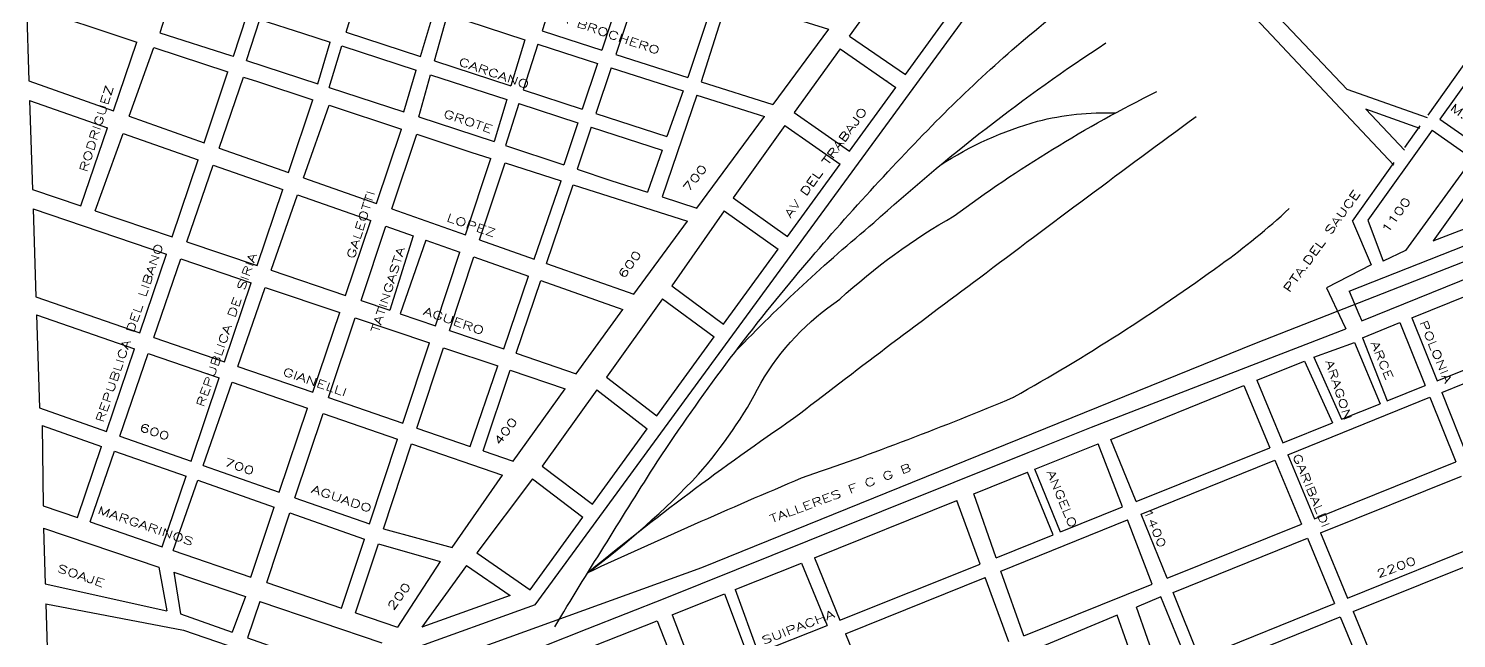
# Model space of a CAD drawing. Header units: millimetres. Extents: x 4375152 to 4409667, y 6523746 to 6549185.
# Drawn here: x 4388184 to 4389968, y 6526401 to 6527163 of the extents above; entities that cross this region are included whole.
import ezdxf

# ---------------------------------------------------------------- set-up
doc = ezdxf.new("R2010")
doc.units = ezdxf.units.MM
for name, color, linetype in [('FERROCARRIL', 252, 'VÍAS'), ('LINEA CALLE', 252, 'Continuous'), ('NOMBRE CALLE', 252, 'Continuous')]:
    doc.layers.add(name, color=color, linetype=linetype)
doc.styles.add('ROMANS', font='romans')
doc.styles.add('S1', font='ROMANS')
doc.linetypes.add('VÍAS', pattern='A,3.81,[130,ltypeshp.shx,S=6.35,R=0,X=0,Y=0],3.81', length=7.62)

msp = doc.modelspace()

# ---------------------------------------------------------------- linework, layer by layer
at = {"layer": 'FERROCARRIL', "ltscale": 0.3, "transparency": 33554687, "flags": 128}
for points in [[(4387479, 6528897.9, 0.009146), (4387402.8, 6528828.8, 0.045709), (4387299.1, 6528721, -0.036446), (4387185.3, 6528607.2, 0.098613), (4387081.2, 6528475.9, 0.130012), (4387009.9, 6528231.3), (4387030.1, 6527611, -0.04513), (4386961.8, 6527349.3), (4386871.1, 6527078.7, 0.126941), (4386859.2, 6526954.6, 0.269401), (4387221.5, 6526613), (4387587.4, 6526516), (4387885.7, 6526416.7), (4388082, 6526358.1), (4388157, 6526347), (4388307.4, 6526335.1), (4388443.3, 6526330), (4388537.8, 6526335.2), (4388690.7, 6526369.1), (4389024.8, 6526489.8), (4389718.2, 6526770.3), (4389975.6, 6526871.1), (4390400.1, 6527038.5), (4390697.8, 6527150.7), (4390885.1, 6527214.4), (4391181.5, 6527305.1), (4391647.1, 6527446.2), (4392150.3, 6527596.1), (4392581.3, 6527727.4), (4392832.6, 6527802.7), (4393052.9, 6527869.5), (4393289, 6527938), (4393509.8, 6528005.7), (4393757.4, 6528076.3), (4395794.3, 6528670.4), (4397552.7, 6529244.2), (4399039.3, 6529656.5), (4399039.3, 6529656.5), (4399039.3, 6529656.5), (4399039.3, 6529656.5), (4401970.7, 6530455.5), (4401970.7, 6530455.5), (4401970.7, 6530455.5), (4401970.7, 6530455.5), (4401970.7, 6530455.5), (4401970.7, 6530455.5), (4401970.7, 6530455.5), (4401970.7, 6530455.5), (4401970.7, 6530455.5), (4401970.7, 6530455.5), (4401970.7, 6530455.5), (4401970.7, 6530455.5), (4401970.7, 6530455.5), (4401970.7, 6530455.5), (4401970.7, 6530455.5), (4401970.7, 6530455.5), (4401970.7, 6530455.5), (4401970.7, 6530455.5), (4405297.9, 6531420.1), (4405297.9, 6531420.1), (4405297.9, 6531420.1), (4408284.8, 6532272.7)], [(4388841.1, 6526415.8, -0.00429), (4388964.9, 6526615.1, -0.029247), (4389140.8, 6526852.1, -0.019184), (4389312.4, 6527041.4, -0.034026), (4389485.9, 6527196.1, -9.599028)], [(4389067.1, 6526759.8, -0.027928), (4389239.8, 6526920.2, -0.039192), (4389529.7, 6527144.8, -2.416008)], [(4388882.7, 6526483.6, 0.044787), (4389020.7, 6526606.1, 0.060681), (4389098.7, 6526719.9, -0.115442), (4389197.3, 6526824.7, -0.056711), (4389340.3, 6526928.8, -0.044489), (4389593.5, 6527084.1, -0.049268)], [(4388882.7, 6526483.6, -0.021981), (4389139.6, 6526676.1, -0.004142), (4389371.8, 6526851.5, -0.003716), (4389642.7, 6527052.9, -11.366869)], [(4389322.9, 6526992.2, -0.075075), (4389444.5, 6527047.1, -0.069923), (4389542.4, 6527057.5, -1.319019)], [(4388882.7, 6526483.6, -0.008326), (4389149.6, 6526601.6, 0.016726), (4389414.4, 6526702.3, 0.053515), (4389415.4, 6526702.8, 0.028817), (4389673.5, 6526868.1, 0.031177), (4389759.1, 6526938, 8.171695)]]:
    msp.add_lwpolyline(points, format="xyb", dxfattribs=at)
at = {"layer": 'LINEA CALLE', "transparency": 33554687}
for p, q in [((4389932.5, 6527054.8), (4390159.6, 6527373.9)), ((4388858.9, 6527264), (4388825.5, 6527160.1)), ((4388934.5, 6527240.3), (4388900, 6527136)), ((4388952.3, 6527234.7), (4388917.3, 6527130.4)), ((4389209.5, 6527153.4), (4389274.8, 6527243.6)), ((4388363.9, 6527208.7), (4388347.4, 6527157.3)), ((4388580.4, 6527158.4), (4388598.3, 6527216.4)), ((4388180.9, 6527191.4), (4388319, 6527146)), ((4388180.9, 6527191.4), (4388183.9, 6527097.3)), ((4388816.8, 6526443.3), (4389369.8, 6527198.2)), ((4389042.3, 6527206.6), (4389007.4, 6527101.7)), ((4389057.5, 6527201.6), (4389024.2, 6527096.3)), ((4389057.5, 6527201.6), (4389183.3, 6527162.2)), ((4389279.4, 6527105.6), (4389342.4, 6527192)), ((4388439.6, 6527128.3), (4388456.4, 6527179.3)), ((4388455.7, 6527123), (4388472.6, 6527174.1)), ((4388472.6, 6527174.1), (4388527.2, 6527156.7)), ((4388673.3, 6527128.1), (4388690.7, 6527186)), ((4388690.9, 6527122.4), (4388707.3, 6527180.5)), ((4388707.3, 6527180.5), (4388803.7, 6527148.7)), ((4388347.4, 6527157.3), (4388436.3, 6527129.3)), ((4388527.1, 6527156.8), (4388560.6, 6527145.9)), ((4388580.4, 6527158.4), (4388673.3, 6527128.1)), ((4388825.5, 6527160.1), (4388857.3, 6527149.6)), ((4389183.3, 6527162.2), (4389113.5, 6527067.8)), ((4388289.5, 6527060.1), (4388319, 6527146)), ((4388309.2, 6527053.2), (4388340.2, 6527139)), ((4388340.2, 6527139), (4388432.7, 6527108.6)), ((4388544.9, 6527093.8), (4388560.6, 6527145.9)), ((4388559.1, 6527089.1), (4388575.1, 6527141.1)), ((4388575.1, 6527141.1), (4388668.1, 6527110.8)), ((4388803.7, 6527148.7), (4388786.4, 6527091.3)), ((4388820.1, 6527143.3), (4388801.8, 6527086.3)), ((4388820.1, 6527143.3), (4388851.9, 6527132.9)), ((4388857.3, 6527149.6), (4388900, 6527136)), ((4389197.7, 6527137.3), (4389140.5, 6527057.8)), ((4389197.7, 6527137.3), (4389267.6, 6527089.3)), ((4389209.5, 6527153.4), (4389279.4, 6527105.6)), ((4390020.6, 6527152.4), (4389947.2, 6527049.7)), ((4388436.3, 6527129.3), (4388439.6, 6527128.3)), ((4388455.7, 6527123), (4388544.9, 6527093.8)), ((4388690.9, 6527122.4), (4388786.4, 6527091.3)), ((4388852, 6527132.8), (4388894.5, 6527119.3)), ((4388894.5, 6527119.3), (4388875.6, 6527062.2)), ((4388917.3, 6527130.4), (4389007.4, 6527101.7)), ((4388402.9, 6527020.2), (4388432.7, 6527108.6)), ((4388421.7, 6527013.6), (4388452.3, 6527102.2)), ((4388452.3, 6527102.2), (4388469.6, 6527096.5)), ((4388652.4, 6527058.7), (4388668.1, 6527110.8)), ((4388671.1, 6527052.5), (4388686, 6527105)), ((4388686, 6527105), (4388781.2, 6527074)), ((4388911.7, 6527113.8), (4388892.6, 6527056.7)), ((4388911.7, 6527113.8), (4389001.5, 6527085.1)), ((4388183.9, 6527097.3), (4388289.5, 6527060.1)), ((4388469.6, 6527096.5), (4388538.8, 6527073.7)), ((4388559.1, 6527089.1), (4388652.4, 6527058.7)), ((4388801.8, 6527086.3), (4388875.6, 6527062.2)), ((4389001.5, 6527085.1), (4388981.3, 6527027.8)), ((4389024.2, 6527096.3), (4389113.5, 6527067.8)), ((4389209.6, 6527009.8), (4389267.6, 6527089.3)), ((4389256.4, 6527097), (4389255.9, 6527097)), ((4388184.7, 6527073), (4388188.3, 6526961.8)), ((4388184.7, 6527073), (4388282.2, 6527038.7)), ((4388508.3, 6526983.1), (4388538.8, 6527073.7)), ((4388527.3, 6526976.4), (4388559, 6527067)), ((4388559, 6527067), (4388649.6, 6527037.2)), ((4388781.2, 6527074), (4388765.4, 6527021.7)), ((4388796.3, 6527069.1), (4388779.4, 6527016.8)), ((4388796.3, 6527069.1), (4388869.9, 6527045.1)), ((4389018.6, 6527079.7), (4388975.4, 6526952.6)), ((4389018.6, 6527079.7), (4389103.2, 6527052.9)), ((4388309.2, 6527053.2), (4388402.9, 6527020.2)), ((4388671.1, 6527052.5), (4388765.4, 6527021.7)), ((4388892.6, 6527056.7), (4388981.3, 6527027.8)), ((4389018.9, 6526938.6), (4389103.2, 6527052.9)), ((4389140.5, 6527057.8), (4389209.6, 6527009.8)), ((4389947.2, 6527049.7), (4389998.2, 6527014.2)), ((4388248.8, 6526941.4), (4388282.2, 6527038.7)), ((4388266.7, 6526935.3), (4388301.6, 6527031.9)), ((4388301.6, 6527031.9), (4388395.6, 6526998.8)), ((4388618.3, 6526944.3), (4388649.6, 6527037.2)), ((4388637.4, 6526937.6), (4388668.6, 6527030.9)), ((4388668.6, 6527030.9), (4388736.2, 6527008.6)), ((4388869.9, 6527045.1), (4388852.6, 6526992.6)), ((4388886.8, 6527039.6), (4388869.2, 6526987.1)), ((4388886.8, 6527039.6), (4388975.3, 6527010.8)), ((4389128.6, 6527041.8), (4389064.3, 6526951.2)), ((4389128.6, 6527041.8), (4389197.8, 6526993.5)), ((4389937.5, 6527036.1), (4389857.1, 6526923.5)), ((4389903.6, 6527014.2), (4389922.8, 6527041.3)), ((4389937.5, 6527036.1), (4389988.2, 6527000.5)), ((4388421.7, 6527013.6), (4388508.3, 6526983.1)), ((4388779.4, 6527016.8), (4388852.6, 6526992.6)), ((4388363.2, 6526902.7), (4388395.6, 6526998.8)), ((4388729.6, 6526905.1), (4388761.4, 6527000.6)), ((4388736.2, 6527008.6), (4388761.4, 6527000.6)), ((4388747.1, 6526899), (4388779, 6526995)), ((4388779, 6526995), (4388849, 6526972.5)), ((4388975.3, 6527010.8), (4388956.9, 6526958.5)), ((4389838.2, 6526922.3), (4389890.3, 6526995.5)), ((4389988.2, 6527000.5), (4389904.4, 6526885.5)), ((4388381.3, 6526896.6), (4388414.3, 6526992.2)), ((4388414.3, 6526992.2), (4388501.1, 6526961.6)), ((4388527.3, 6526976.4), (4388618.3, 6526944.3)), ((4388869.2, 6526987.1), (4388911.1, 6526973.2)), ((4389132, 6526903.3), (4389197.8, 6526993.5)), ((4389834, 6526835), (4390219, 6526986.8)), ((4390004.5, 6526989.1), (4389939.1, 6526897.5)), ((4388188.3, 6526961.8), (4388248.8, 6526941.4)), ((4388469.1, 6526866.9), (4388501.1, 6526961.6)), ((4388815.6, 6526874.8), (4388849, 6526972.5)), ((4388830.9, 6526869.4), (4388864.3, 6526967.7)), ((4388864.3, 6526967.7), (4389007, 6526922.1)), ((4388911.1, 6526973.2), (4388956.9, 6526958.5)), ((4388486.9, 6526860.9), (4388519.8, 6526955)), ((4388519.8, 6526955), (4388611.1, 6526922.9)), ((4388975.4, 6526952.6), (4389018.9, 6526938.6)), ((4389064.3, 6526951.2), (4389132, 6526903.3)), ((4389939.1, 6526897.5), (4390065.3, 6526946.6)), ((4388189.1, 6526937.5), (4388192.6, 6526827.6)), ((4388189.1, 6526937.5), (4388355.9, 6526881.2)), ((4388266.7, 6526935.3), (4388363.2, 6526902.7)), ((4388579.7, 6526829.5), (4388611.1, 6526922.9)), ((4388637.4, 6526937.6), (4388729.6, 6526905.1)), ((4389052.8, 6526935), (4388987.6, 6526841.6)), ((4389052.8, 6526935), (4389120.2, 6526887.1)), ((4389857.1, 6526923.5), (4389876.6, 6526872.4)), ((4388599, 6526823), (4388630.2, 6526916.2)), ((4388630.2, 6526916.2), (4388664.3, 6526904.1)), ((4388940, 6526831), (4389007, 6526922.1)), ((4389838.2, 6526922.3), (4389861.4, 6526867.6)), ((4388381.3, 6526896.6), (4388469.1, 6526866.9)), ((4388664.3, 6526904.1), (4388634.9, 6526810.9)), ((4388679.9, 6526898.6), (4388647.8, 6526806.5)), ((4388679.9, 6526898.6), (4388722.5, 6526883.6)), ((4388747.1, 6526899), (4388815.6, 6526874.8)), ((4389849.6, 6526797.8), (4390073.9, 6526888.4)), ((4388322.7, 6526782.9), (4388355.9, 6526881.2)), ((4388340, 6526776.9), (4388373.9, 6526875.1)), ((4388373.9, 6526875.1), (4388461.9, 6526845.4)), ((4388691.9, 6526791.6), (4388722.5, 6526883.6)), ((4388709.4, 6526785.7), (4388739.9, 6526877.5)), ((4388739.9, 6526877.5), (4388808.3, 6526853.4)), ((4388830.9, 6526869.4), (4388940, 6526831)), ((4389052.2, 6526793.8), (4389120.2, 6526887.1)), ((4389904.4, 6526885.5), (4389876.6, 6526872.4)), ((4389912.3, 6526801.6), (4390081.4, 6526869.9)), ((4388486.9, 6526860.9), (4388579.7, 6526829.5)), ((4388777.3, 6526762.7), (4388808.3, 6526853.4)), ((4389861.4, 6526867.6), (4389805.5, 6526838.9)), ((4388428.5, 6526746.5), (4388461.9, 6526845.4)), ((4388444.9, 6526740.9), (4388479.4, 6526839.5)), ((4388479.4, 6526839.5), (4388572.5, 6526808.1)), ((4388792.9, 6526757.5), (4388823.7, 6526848)), ((4388823.7, 6526848), (4388926.3, 6526812.1)), ((4388987.6, 6526841.6), (4389052.2, 6526793.8)), ((4389805.5, 6526838.9), (4389825.3, 6526797.5)), ((4389834, 6526835), (4389846.2, 6526806)), ((4388192.6, 6526827.6), (4388322.7, 6526782.9)), ((4388599, 6526823), (4388634.9, 6526810.9)), ((4388975.8, 6526825.3), (4388905.8, 6526727.6)), ((4388975.8, 6526825.3), (4389040.4, 6526777.6)), ((4388193.4, 6526805.2), (4388197.1, 6526689.3)), ((4388193.4, 6526805.2), (4388316, 6526763)), ((4388539, 6526708.6), (4388572.5, 6526808.1)), ((4388558.4, 6526701.9), (4388591.8, 6526801.5)), ((4388591.8, 6526801.5), (4388684.8, 6526770.2)), ((4388647.8, 6526806.5), (4388691.9, 6526791.6)), ((4388867.7, 6526731.7), (4388926.3, 6526812.1)), ((4389037.9, 6526804.4), (4389037.9, 6526803.9)), ((4389846.2, 6526806), (4389849.6, 6526797.8)), ((4389912.3, 6526801.6), (4389943.8, 6526722.8)), ((4388709.4, 6526785.7), (4388777.3, 6526762.7)), ((4389511.9, 6526665.1), (4389829.9, 6526787.9)), ((4389825.3, 6526797.5), (4389829.9, 6526787.9)), ((4389850.8, 6526776.7), (4389897.4, 6526795.5)), ((4389897.4, 6526795.5), (4389929, 6526716.9)), ((4389943.8, 6526722.8), (4390113.4, 6526790.8)), ((4388281.1, 6526659.7), (4388316, 6526763)), ((4388340, 6526776.9), (4388428.5, 6526746.5)), ((4388651.4, 6526670), (4388684.8, 6526770.2)), ((4388668.9, 6526663.9), (4388702.3, 6526764.2)), ((4388702.3, 6526764.2), (4388770, 6526741.4)), ((4388968.5, 6526679), (4389040.4, 6526777.6)), ((4389789.7, 6526752.6), (4389840.6, 6526770.6)), ((4389840.6, 6526770.6), (4389872.7, 6526694.3)), ((4389850.8, 6526776.7), (4389881.5, 6526697.9)), ((4389949.6, 6526708.3), (4390119.1, 6526776.9)), ((4388297.5, 6526653.9), (4388333.2, 6526757.1)), ((4388333.2, 6526757.1), (4388421.8, 6526726.7)), ((4388792.9, 6526757.5), (4388867.7, 6526731.7)), ((4389718.7, 6526723.7), (4389778.3, 6526747.6)), ((4389778.3, 6526747.6), (4389813.3, 6526670.5)), ((4389789.7, 6526752.6), (4389824.3, 6526674.9)), ((4388386.7, 6526622.5), (4388421.8, 6526726.7)), ((4388444.9, 6526740.9), (4388539, 6526708.6)), ((4388735.6, 6526641), (4388770, 6526741.4)), ((4388751.5, 6526635.6), (4388785.6, 6526736.1)), ((4388785.6, 6526736.1), (4388854, 6526713)), ((4388905.8, 6526727.6), (4388968.5, 6526679)), ((4388401.6, 6526617.3), (4388438, 6526721.1)), ((4388438, 6526721.1), (4388532.3, 6526688.7)), ((4388789, 6526622.6), (4388854, 6526713)), ((4388893.8, 6526711.5), (4388825.3, 6526616.4)), ((4388893.8, 6526711.5), (4388956.6, 6526662.7)), ((4389536.1, 6526649.5), (4389702.3, 6526717.2)), ((4389702.3, 6526717.2), (4389734.8, 6526639.1)), ((4389718.7, 6526723.7), (4389751.2, 6526645.6)), ((4389881.5, 6526697.9), (4389929, 6526716.9)), ((4388558.4, 6526701.9), (4388651.4, 6526670)), ((4389757.5, 6526630.5), (4389934.8, 6526702.3)), ((4389824.3, 6526674.9), (4389872.7, 6526694.3)), ((4389934.8, 6526702.3), (4389967.2, 6526621.6)), ((4389949.6, 6526708.3), (4389981.8, 6526627.5)), ((4388197.1, 6526689.3), (4388281.1, 6526659.7)), ((4388496.9, 6526583.7), (4388532.3, 6526688.7)), ((4388516.5, 6526576.8), (4388551.7, 6526682)), ((4388551.7, 6526682), (4388644.8, 6526650)), ((4388200.5, 6526667.1), (4388201.7, 6526566.7)), ((4388200.5, 6526667.1), (4388274.8, 6526641)), ((4388668.9, 6526663.9), (4388735.6, 6526641)), ((4388888.2, 6526568.8), (4388956.6, 6526662.7)), ((4389432.8, 6526633.4), (4389511.9, 6526665.1)), ((4389751.2, 6526645.6), (4389813.3, 6526670.5)), ((4388244.7, 6526552), (4388274.8, 6526641)), ((4388297.5, 6526653.9), (4388386.7, 6526622.5)), ((4388609.6, 6526544.1), (4388644.8, 6526650)), ((4388627, 6526537.9), (4388662.3, 6526644)), ((4388662.3, 6526644), (4388776, 6526605.2)), ((4389441.2, 6526612.4), (4389520.3, 6526644.2)), ((4389550.7, 6526565.3), (4389520.3, 6526644.2)), ((4389567.6, 6526572.1), (4389536.1, 6526649.5)), ((4389567.6, 6526572.1), (4389734.8, 6526639.1)), ((4388260.5, 6526546.6), (4388291.1, 6526635.2)), ((4388291.1, 6526635.2), (4388380.4, 6526603.8)), ((4388751.5, 6526635.6), (4388789, 6526622.6)), ((4389157.4, 6526522.9), (4389432.8, 6526633.4)), ((4389574.1, 6526556.3), (4389741.1, 6526623.9)), ((4389741.1, 6526623.9), (4389774.3, 6526544)), ((4389757.5, 6526630.5), (4389790.7, 6526550.6)), ((4389790.7, 6526550.6), (4389967.2, 6526621.6)), ((4388350.7, 6526515.7), (4388380.4, 6526603.8)), ((4388401.6, 6526617.3), (4388496.9, 6526583.7)), ((4388713, 6526514.7), (4388776, 6526605.2)), ((4388825.3, 6526616.4), (4388888.2, 6526568.8)), ((4389364.8, 6526581.8), (4389432, 6526608.7)), ((4389464, 6526530.5), (4389432, 6526608.7)), ((4389473.3, 6526534), (4389441.2, 6526612.4)), ((4389798.1, 6526532.9), (4389974.2, 6526604)), ((4388364.4, 6526511), (4388395.1, 6526598.6)), ((4388395.1, 6526598.6), (4388490.6, 6526564.9)), ((4388813.2, 6526600.4), (4388743.7, 6526508.1)), ((4388813.2, 6526600.4), (4388876.3, 6526552.6)), ((4388201.7, 6526566.7), (4388244.7, 6526552)), ((4388516.5, 6526576.8), (4388609.6, 6526544.1)), ((4389165.8, 6526501.9), (4389343.5, 6526573.2)), ((4389372.7, 6526493.9), (4389343.5, 6526573.2)), ((4389392.8, 6526502), (4389364.8, 6526581.8)), ((4388461.3, 6526477.8), (4388490.6, 6526564.9)), ((4388481.1, 6526471), (4388510.2, 6526558)), ((4388510.2, 6526558), (4388603.3, 6526525.3)), ((4388810.3, 6526461.9), (4388876.3, 6526552.6)), ((4389398.7, 6526485.3), (4389556.8, 6526549.3)), ((4389473.2, 6526534.2), (4389550.7, 6526565.3)), ((4389587.8, 6526468.9), (4389556.8, 6526549.3)), ((4389606.5, 6526476.5), (4389574.1, 6526556.3)), ((4388202, 6526538.9), (4388204.2, 6526469.2)), ((4388202, 6526538.9), (4388346.5, 6526490)), ((4388260.5, 6526546.6), (4388350.7, 6526515.7)), ((4388627, 6526537.9), (4388713, 6526514.7)), ((4389392.8, 6526502), (4389464, 6526530.5)), ((4389606.5, 6526476.5), (4389774.3, 6526544)), ((4389798.1, 6526532.9), (4389832, 6526451.4)), ((4388574.6, 6526439), (4388603.3, 6526525.3)), ((4388592.2, 6526433), (4388620.8, 6526519.1)), ((4388620.8, 6526519.1), (4388697.9, 6526497.2)), ((4388979.3, 6526451.4), (4389157.4, 6526522.9)), ((4389613.8, 6526458.5), (4389781.7, 6526526.3)), ((4389781.7, 6526526.3), (4389815.6, 6526444.8)), ((4389832, 6526451.4), (4390007.1, 6526522.1)), ((4388364.4, 6526511), (4388461.3, 6526477.8)), ((4388697.9, 6526497.2), (4388644.4, 6526415.1)), ((4388743.7, 6526508.1), (4388810.3, 6526461.9)), ((4389066.5, 6526462.1), (4389149.3, 6526495.3)), ((4389149.3, 6526495.3), (4389181.4, 6526417.3)), ((4389165.8, 6526501.9), (4389197.6, 6526423.8)), ((4389838.9, 6526434.6), (4390013.9, 6526505.1)), ((4388346.5, 6526490), (4388356.2, 6526435.5)), ((4388364.9, 6526483.8), (4388454.8, 6526453.4)), ((4388364.9, 6526483.8), (4388373.5, 6526431.7)), ((4388731, 6526492.1), (4388674.9, 6526415.2)), ((4388731, 6526492.1), (4388785.3, 6526454.8)), ((4389197.6, 6526423.8), (4389372.7, 6526493.9)), ((4389204.6, 6526406.7), (4389378.9, 6526477.3)), ((4389408.5, 6526396.8), (4389378.9, 6526477.3)), ((4389427.2, 6526404.3), (4389398.7, 6526485.3)), ((4388204.2, 6526469.2), (4388356.2, 6526435.5)), ((4388481.1, 6526471), (4388574.6, 6526439)), ((4389066.5, 6526462.1), (4389095.5, 6526383)), ((4389427.2, 6526404.3), (4389587.8, 6526468.9)), ((4388205, 6526444.2), (4388208.4, 6526339)), ((4388205, 6526444.2), (4388377.1, 6526411.6)), ((4388454.8, 6526453.4), (4388437.9, 6526408.8)), ((4388472.6, 6526447.4), (4388457.3, 6526402)), ((4388472.6, 6526447.4), (4388625.1, 6526395.8)), ((4388816.8, 6526443.3), (4388657, 6526385.8)), ((4388785.3, 6526454.8), (4388674.9, 6526415.2)), ((4388881.6, 6526413), (4388979.3, 6526451.4)), ((4388987.7, 6526430.5), (4389053.4, 6526456.9)), ((4389053.4, 6526456.9), (4389082.9, 6526378)), ((4389598.5, 6526452.9), (4389568.3, 6526440.3)), ((4389632.2, 6526370.7), (4389598.5, 6526452.9)), ((4389647.1, 6526376.7), (4389613.8, 6526458.5)), ((4389647.1, 6526376.7), (4389815.6, 6526444.8)), ((4388373.5, 6526431.7), (4388437.9, 6526408.8)), ((4388592.2, 6526433), (4388644.4, 6526415.1)), ((4388889.9, 6526392), (4388969.3, 6526423.2)), ((4388969.3, 6526423.2), (4388986.5, 6526378.4)), ((4388987.7, 6526430.5), (4389017.9, 6526352)), ((4389544.1, 6526430.2), (4389437.4, 6526385.8)), ((4389573.5, 6526347), (4389544.1, 6526430.2)), ((4389597.6, 6526356.7), (4389568.3, 6526440.3)), ((4389653.9, 6526360.1), (4389822.6, 6526428)), ((4389822.6, 6526428), (4389856.7, 6526346.1)), ((4389838.9, 6526434.6), (4389873, 6526352.7)), ((4388377.1, 6526411.6), (4388431.9, 6526392.9)), ((4388772.4, 6526370), (4388881.6, 6526413)), ((4389095.5, 6526383), (4389181.4, 6526417.3)), ((4389204.6, 6526406.7), (4389236.8, 6526327.7)), ((4388457.3, 6526402), (4388497.1, 6526387.8))]:
    msp.add_line(p, q, dxfattribs=at)
for points in [[(4389631.5, 6527297.6), (4389831.3, 6527086.7)], [(4389610.2, 6527289.3), (4389889.8, 6526992.2)], [(4389932, 6527051.5), (4389831.3, 6527086.7)], [(4389922.4, 6527038), (4389854.6, 6527062.1)], [(4389854.6, 6527062.1), (4389903.1, 6527010.9)]]:
    msp.add_lwpolyline(points, dxfattribs=at)

# ---------------------------------------------------------------- texts
at = {"layer": 'NOMBRE CALLE', "linetype": 'Continuous', "transparency": 33554687, "style": 'S1', "width": 1.5}
for s, rotation, p in [('CURA BROCHERO', 341, (4388807.9, 6527185.9)), ('CARCANO', 341, (4388720.1, 6527117.3)), ('M. YADAROLA', 324.3848, (4389959.2, 6527061.8)), ('GROTE', 341, (4388701, 6527052.5)), ('AV DEL TRABAJO', 54.3383, (4389135.6, 6526925.5)), ('PTA.DEL SAUCE', 54.3383, (4389759.1, 6526832.2)), ('1100', 54.3383, (4389881.7, 6526905.9)), ('LOPEZ', 341, (4388705.2, 6526922.7)), ('AGUERO', 341, (4388675.9, 6526805.9)), ('GIANELLI', 341, (4388500.3, 6526730.3)), ('600', 341, (4388321, 6526660.8)), ('700', 341, (4388426.9, 6526617.4)), ('AGUADO', 341, (4388536.1, 6526583.6)), ('MARGARINOS', 341, (4388269.1, 6526557.4)), ('SOAJE', 341, (4388218.5, 6526484.7))]:
    msp.add_text(s, height=10, rotation=rotation, dxfattribs=at).set_placement(p)
at = {"layer": 'NOMBRE CALLE', "transparency": 33554687, "style": 'ROMANS', "width": 1.5}
for s, rotation, p in [('RODRIGUEZ', 72.6222, (4388256.3, 6526982.7)), ('700', 52.2624, (4389008.5, 6526957.7)), ('GALEOTTI', 72.6222, (4388590.3, 6526874.4)), ('REPUBLICA DEL LIBANO', 71.2782, (4388276.7, 6526669.9)), ('TATINGASTA', 72.6222, (4388620.8, 6526782)), ('REPUBLICA DE SIRIA', 70.7685, (4388402.3, 6526689.2)), ('600', 54.668, (4388927.7, 6526849.6)), ('POLONIA', 292.4262, (4389921.7, 6526796)), ('ARCE', 292.4262, (4389860.7, 6526770)), ('ARAGON', 288.0296, (4389804, 6526747.3)), ('400', 53.6914, (4388772.2, 6526641.4)), ('GARIBALDI', 292.4262, (4389763.2, 6526629.3)), ('TALLERES F C G B', 20.4902, (4389111.8, 6526545.1)), ('ANGELO', 292.4262, (4389455.7, 6526609)), ('1400', 292.4262, (4389576.8, 6526560.8)), ('2200', 20.5104, (4389870.5, 6526476.4)), ('200', 53.6914, (4388639.1, 6526435.2)), ('SUIPACHA', 20.9449, (4389101.9, 6526393.3))]:
    msp.add_text(s, height=10, rotation=rotation, dxfattribs=at).set_placement(p)

doc.saveas('drawing.dxf')
